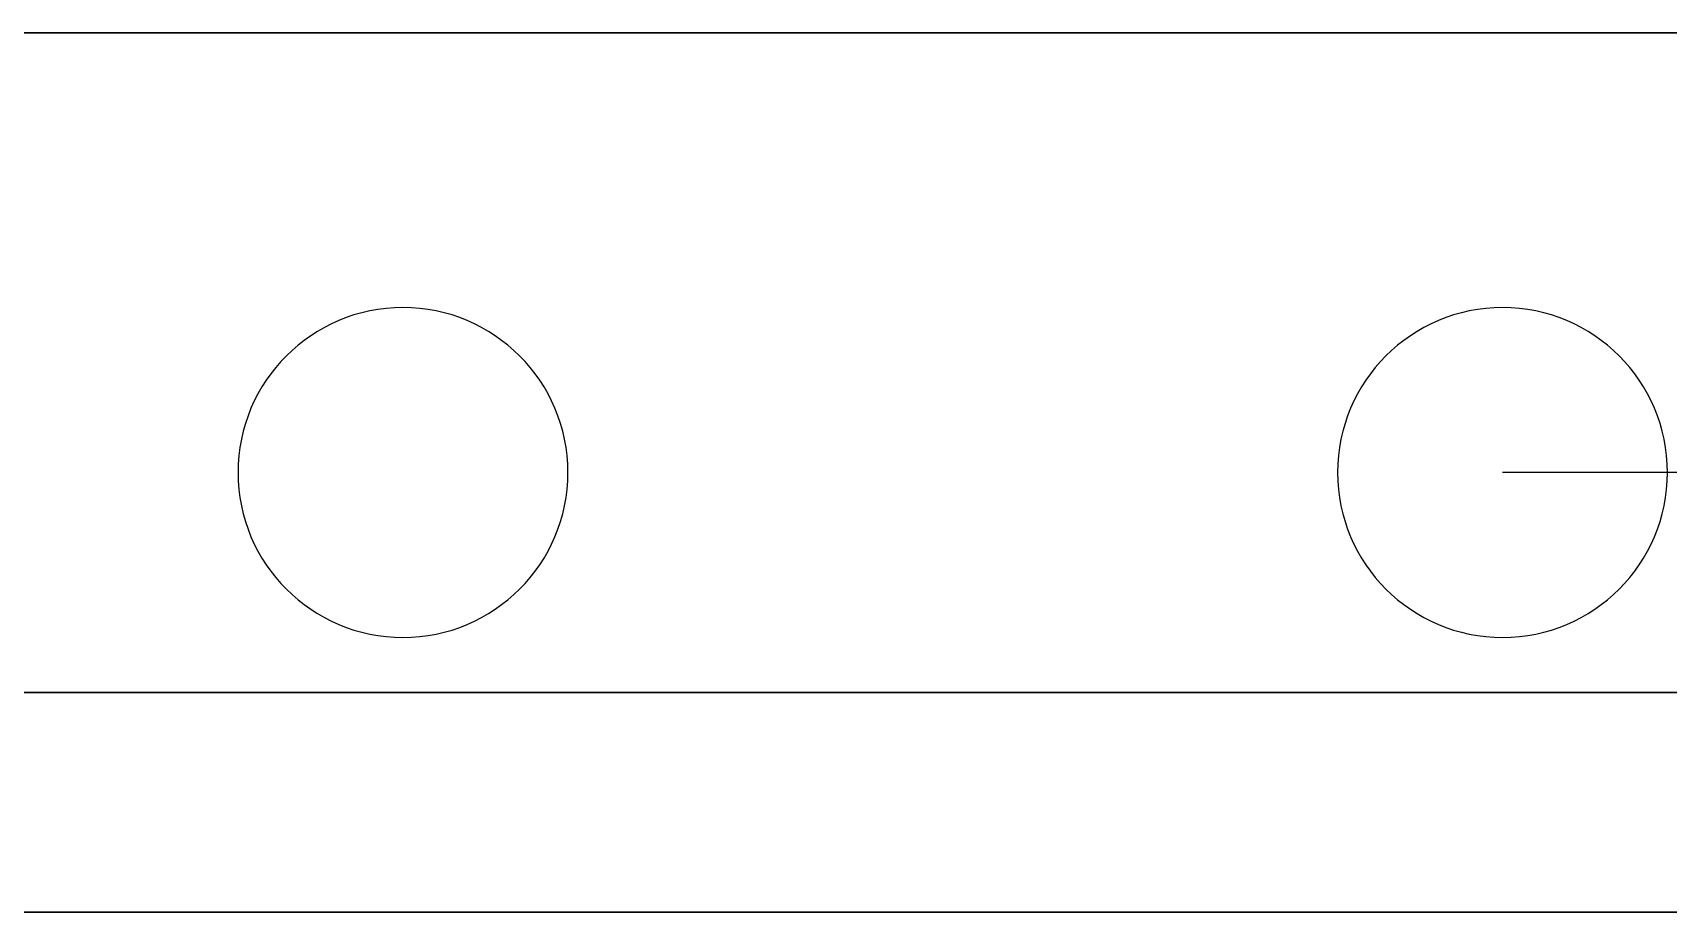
# Model space of a CAD drawing. Header units: centimetres. Extents: x -6.4 to 7.1, y 0 to 33.6.
# Drawn here: x 3.638 to 5.126, y 32.645 to 33.445 of the extents above; entities that cross this region are included whole.
import ezdxf

# ---------------------------------------------------------------- set-up
doc = ezdxf.new("R2010")
doc.units = ezdxf.units.CM
doc.header["$MEASUREMENT"] = 0
for name, color, linetype in [('4. Back Panel v6_Sketch1', 7, 'Continuous'), ('4. Back Panel v6_Sketch11', 7, 'Continuous'), ('4. Back Panel v6_Sketch12', 7, 'Continuous'), ('4. Back Panel v6_Sketch13', 7, 'Continuous'), ('4. Back Panel v6_Sketch14', 7, 'Continuous'), ('4. Back Panel v6_Sketch15', 7, 'Continuous'), ('4. Back Panel v6_Sketch17', 7, 'Continuous'), ('4. Back Panel v6_Sketch19', 7, 'Continuous'), ('4. Back Panel v6_Sketch2', 7, 'Continuous'), ('4. Back Panel v6_Sketch20', 7, 'Continuous'), ('4. Back Panel v6_Sketch21', 7, 'Continuous'), ('4. Back Panel v6_Sketch22', 7, 'Continuous'), ('4. Back Panel v6_Sketch23', 7, 'Continuous'), ('4. Back Panel v6_Sketch24', 7, 'Continuous'), ('4. Back Panel v6_Sketch25', 7, 'Continuous'), ('4. Back Panel v6_Sketch26', 7, 'Continuous'), ('4. Back Panel v6_Sketch29', 7, 'Continuous'), ('4. Back Panel v6_Sketch3', 7, 'Continuous'), ('4. Back Panel v6_Sketch30', 7, 'Continuous'), ('4. Back Panel v6_Sketch31', 7, 'Continuous'), ('4. Back Panel v6_Sketch32', 7, 'Continuous'), ('4. Back Panel v6_Sketch33', 7, 'Continuous'), ('4. Back Panel v6_Sketch34', 7, 'Continuous'), ('4. Back Panel v6_Sketch36', 7, 'Continuous'), ('4. Back Panel v6_Sketch37', 7, 'Continuous'), ('4. Back Panel v6_Sketch38', 7, 'Continuous'), ('4. Back Panel v6_Sketch39', 7, 'Continuous'), ('4. Back Panel v6_Sketch6', 7, 'Continuous'), ('4. Back Panel v6_Sketch7', 7, 'Continuous'), ('4. Back Panel v6_Sketch8', 7, 'Continuous'), ('4. Back Panel v6_Sketch9', 7, 'Continuous')]:
    doc.layers.add(name, color=color, linetype=linetype)

# ---------------------------------------------------------------- blocks, each defined once
blk = doc.blocks.new('4.BackPanelv6')
at = {"layer": '4. Back Panel v6_Sketch1'}
for p, q in [((6.55, 0, -10.8), (-6.55, 0, 10.8)), ((-6.55, 0, -10.8), (6.55, 0, 10.8)), ((6.55, 0, 10.8), (-6.55, 0, 10.8)), ((-6.55, 0, -10.8), (6.55, 0, -10.8))]:
    blk.add_line(p, q, dxfattribs=at)
at = {"layer": '4. Back Panel v6_Sketch11'}
for p, q in [((5.375, 0.2, 7.345), (-5.375, 0.2, 7.345)), ((-5.0689, 0.2, -10.225), (5.0692, 0.2, -10.225)), ((4.26, 0.2, -9.36), (-4.98, 0.2, -9.36)), ((-4.98, 0.2, 6.52), (4.26, 0.2, 6.52)), ((4.26, 0.2, 6.22), (4.26, 0.2, 4.92)), ((4.26, 0.2, -7.76), (4.26, 0.2, -9.06)), ((4.46, 0.2, 4.72), (5.93, 0.2, 4.72)), ((5.93, 0.2, -7.56), (4.46, 0.2, -7.56))]:
    blk.add_line(p, q, dxfattribs=at)
at = {"layer": '4. Back Panel v6_Sketch11', "extrusion": (0, -1, 0)}
for centre, radius, start, end in [((4.26, 6.37, -0.2), 0.15, 270, 90), ((4.46, -7.76, -0.2), 0.2, 90, 180), ((4.26, -9.21, -0.2), 0.15, 270, 90), ((4.46, 4.92, -0.2), 0.2, 180, 270)]:
    blk.add_arc(centre, radius, start, end, dxfattribs=at)
at = {"layer": '4. Back Panel v6_Sketch12'}
for p, q in [((-6.55, 0, -10.8), (6.55, 0, -10.8)), ((6.55, 0, 10.8), (-6.55, 0, 10.8)), ((-5.375, 0, 7.345), (5.375, 0, 7.345)), ((5.0692, 0, -10.225), (-5.0689, 0, -10.225))]:
    blk.add_line(p, q, dxfattribs=at)
at = {"layer": '4. Back Panel v6_Sketch12', "extrusion": (0, -1, 0)}
for radius, start, end in [(0.7759, 40.3097, 139.6903), (0.9146, 254.9992, 285.0008)]:
    blk.add_arc((4.504, 8.899), radius, start, end, dxfattribs=at)
at = {"layer": '4. Back Panel v6_Sketch12'}
blk.add_open_spline([(4.2673, 0, 8.0155), (4.1568, 0, 8.0543), (4.0548, 0, 8.1139), (3.8824, 0, 8.2671), (3.8128, 0, 8.3582), (3.7146, 0, 8.5591), (3.6857, 0, 8.6664), (3.6715, 0, 8.8826), (3.6851, 0, 8.9893), (3.7389, 0, 9.1493), (3.7655, 0, 9.2058), (3.8307, 0, 9.3103), (3.8689, 0, 9.3581), (3.9123, 0, 9.401)], degree=3, knots=[0, 0, 0, 0, 0.351258, 0.351258, 0.692283, 0.692283, 1.02307, 1.02307, 1.343614, 1.343614, 1.530785, 1.530785, 1.714269, 1.714269, 1.714269, 1.714269], dxfattribs=at)
at = {"layer": '4. Back Panel v6_Sketch13'}
for p, q in [((5.375, 0.2, 7.345), (-5.375, 0.2, 7.345)), ((-5.0689, 0.2, -10.225), (5.0692, 0.2, -10.225)), ((4.26, 0.2, -9.36), (-4.98, 0.2, -9.36)), ((-4.98, 0.2, 6.52), (4.26, 0.2, 6.52)), ((4.26, 0.2, -7.76), (4.26, 0.2, -9.06)), ((4.26, 0.2, 6.22), (4.26, 0.2, 4.92)), ((5.93, 0.2, -7.56), (4.46, 0.2, -7.56)), ((4.46, 0.2, 4.72), (5.93, 0.2, 4.72))]:
    blk.add_line(p, q, dxfattribs=at)
at = {"layer": '4. Back Panel v6_Sketch13', "extrusion": (0, -1, 0)}
for centre, radius, start, end in [((4.26, -9.21, -0.2), 0.15, 270, 90), ((4.46, -7.76, -0.2), 0.2, 90, 180), ((4.46, 4.92, -0.2), 0.2, 180, 270), ((4.26, 6.37, -0.2), 0.15, 270, 90)]:
    blk.add_arc(centre, radius, start, end, dxfattribs=at)
at = {"layer": '4. Back Panel v6_Sketch14'}
for p, q in [((6.55, 0, 10.8), (-6.55, 0, 10.8)), ((-6.55, 0, -10.8), (6.55, 0, -10.8)), ((-5.375, 0, 7.345), (5.375, 0, 7.345)), ((5.0692, 0, -10.225), (-5.0689, 0, -10.225))]:
    blk.add_line(p, q, dxfattribs=at)
at = {"layer": '4. Back Panel v6_Sketch14', "extrusion": (0, -1, 0)}
for radius, start, end in [(0.7759, 40.3097, 139.6903), (0.9146, 254.9992, 285.0008)]:
    blk.add_arc((4.504, 8.899), radius, start, end, dxfattribs=at)
at = {"layer": '4. Back Panel v6_Sketch14'}
blk.add_open_spline([(4.2673, 0, 8.0155), (4.1568, 0, 8.0543), (4.0548, 0, 8.1139), (3.8824, 0, 8.2671), (3.8128, 0, 8.3582), (3.7146, 0, 8.5591), (3.6857, 0, 8.6664), (3.6715, 0, 8.8826), (3.6851, 0, 8.9893), (3.7389, 0, 9.1493), (3.7655, 0, 9.2058), (3.8307, 0, 9.3103), (3.8689, 0, 9.3581), (3.9123, 0, 9.401)], degree=3, knots=[0, 0, 0, 0, 0.351258, 0.351258, 0.692283, 0.692283, 1.02307, 1.02307, 1.343614, 1.343614, 1.530785, 1.530785, 1.714269, 1.714269, 1.714269, 1.714269], dxfattribs=at)
at = {"layer": '4. Back Panel v6_Sketch15'}
for p, q in [((5.375, 0.2, 7.345), (-5.375, 0.2, 7.345)), ((-5.0689, 0.2, -10.225), (5.0692, 0.2, -10.225)), ((4.26, 0.2, -9.36), (-4.98, 0.2, -9.36)), ((-4.98, 0.2, 6.52), (4.26, 0.2, 6.52)), ((5.2936, 0.2, 5.28), (3.7, 0.2, 5.28)), ((4.26, 0.2, 6.22), (4.26, 0.2, 4.92)), ((4.26, 0.2, 5.57), (4.81, 0.2, 5.57)), ((4.26, 0.2, -7.76), (4.26, 0.2, -9.06)), ((5.93, 0.2, -7.56), (4.46, 0.2, -7.56)), ((4.46, 0.2, 4.72), (5.93, 0.2, 4.72))]:
    blk.add_line(p, q, dxfattribs=at)
at = {"layer": '4. Back Panel v6_Sketch15', "extrusion": (0, -1, 0)}
for centre, radius, start, end in [((4.26, 6.37, -0.2), 0.15, 270, 90), ((4.26, -9.21, -0.2), 0.15, 270, 90), ((4.46, -7.76, -0.2), 0.2, 90, 180), ((4.46, 4.92, -0.2), 0.2, 180, 270)]:
    blk.add_arc(centre, radius, start, end, dxfattribs=at)
at = {"layer": '4. Back Panel v6_Sketch17'}
for p, q in [((5.375, 0.2, 7.345), (-5.375, 0.2, 7.345)), ((-5.0689, 0.2, -10.225), (5.0692, 0.2, -10.225)), ((-4.98, 0.2, 6.52), (4.26, 0.2, 6.52)), ((4.26, 0.2, -9.36), (-4.98, 0.2, -9.36)), ((4.26, 0.2, -7.76), (4.26, 0.2, -9.06)), ((4.26, 0.2, 6.22), (4.26, 0.2, 4.92)), ((5.93, 0.2, -7.56), (4.46, 0.2, -7.56)), ((4.46, 0.2, 4.72), (5.93, 0.2, 4.72))]:
    blk.add_line(p, q, dxfattribs=at)
at = {"layer": '4. Back Panel v6_Sketch17', "extrusion": (0, -1, 0)}
for centre, radius, start, end in [((4.26, 6.37, -0.2), 0.15, 270, 90), ((4.46, -7.76, -0.2), 0.2, 90, 180), ((4.26, -9.21, -0.2), 0.15, 270, 90), ((4.46, 4.92, -0.2), 0.2, 180, 270)]:
    blk.add_arc(centre, radius, start, end, dxfattribs=at)
at = {"layer": '4. Back Panel v6_Sketch19'}
for p, q in [((5.375, 0.2, 7.345), (-5.375, 0.2, 7.345)), ((-5.0689, 0.2, -10.225), (5.0692, 0.2, -10.225)), ((4.26, 0.2, -9.36), (-4.98, 0.2, -9.36)), ((-4.98, 0.2, 6.52), (4.26, 0.2, 6.52)), ((4.896, 0.2, -9.814), (-0.434, 0.2, -9.814)), ((4.896, 0.2, -9.664), (-0.434, 0.2, -9.664)), ((-0.434, 0.2, -9.964), (4.896, 0.2, -9.964)), ((4.26, 0.2, 6.22), (4.26, 0.2, 4.92)), ((4.26, 0.2, -7.76), (4.26, 0.2, -9.06)), ((5.93, 0.2, -7.56), (4.46, 0.2, -7.56)), ((4.46, 0.2, 4.72), (5.93, 0.2, 4.72))]:
    blk.add_line(p, q, dxfattribs=at)
at = {"layer": '4. Back Panel v6_Sketch19', "extrusion": (0, -1, 0)}
for centre, radius, start, end in [((4.46, 4.92, -0.2), 0.2, 180, 270), ((4.26, -9.21, -0.2), 0.15, 270, 90), ((4.46, -7.76, -0.2), 0.2, 90, 180), ((4.26, 6.37, -0.2), 0.15, 270, 90)]:
    blk.add_arc(centre, radius, start, end, dxfattribs=at)
at = {"layer": '4. Back Panel v6_Sketch2'}
for p, q in [((-6.55, 0, -10.8), (6.55, 0, -10.8)), ((-6.55, 0, 10.8), (6.55, 0, 10.8)), ((6.55, 0, 10.8), (-6.55, 0, 10.8)), ((-6.55, 0, -10.8), (6.55, 0, -10.8)), ((6.55, 0, 6.52), (-4.98, 0, 6.52)), ((6.55, 0, -9.36), (-4.98, 0, -9.36)), ((4.26, 0, 10.8), (4.26, 0, 4.92)), ((6.55, 0, 10.8), (4.26, 0, 10.8)), ((4.26, 0, -10.8), (4.26, 0, -7.76)), ((4.26, 0, 6.52), (4.26, 0, 6.37)), ((4.26, 0, -9.36), (4.26, 0, -9.21)), ((6.55, 0, -10.8), (4.26, 0, -10.8)), ((4.46, 0, -7.56), (5.93, 0, -7.56)), ((4.46, 0, 4.72), (5.93, 0, 4.72))]:
    blk.add_line(p, q, dxfattribs=at)
at = {"layer": '4. Back Panel v6_Sketch2', "extrusion": (0, -1, 0)}
for centre in [(4.26, -9.21), (4.26, 6.37)]:
    blk.add_circle(centre, 0.15, dxfattribs=at)
for centre, start, end in [((4.46, 4.92), 180, 270), ((4.46, -7.76), 90, 180)]:
    blk.add_arc(centre, 0.2, start, end, dxfattribs=at)
at = {"layer": '4. Back Panel v6_Sketch20'}
for p, q in [((5.375, 0.2, 7.345), (-5.375, 0.2, 7.345)), ((-5.0689, 0.2, -10.225), (5.0692, 0.2, -10.225)), ((-4.98, 0.2, 6.52), (4.26, 0.2, 6.52)), ((4.26, 0.2, -9.36), (-4.98, 0.2, -9.36)), ((4.896, 0.2, -9.964), (-0.434, 0.2, -9.964)), ((-0.434, 0.2, -9.664), (4.896, 0.2, -9.664)), ((0.5148, 0.2, 6.867), (6.15, 0.2, 6.867)), ((4.26, 0.2, -7.76), (4.26, 0.2, -9.06)), ((4.26, 0.2, 6.22), (4.26, 0.2, 4.92)), ((5.93, 0.2, -7.56), (4.46, 0.2, -7.56)), ((4.46, 0.2, 4.72), (5.93, 0.2, 4.72)), ((4.814, 0.2, 6.867), (4.664, 0.2, 6.867)), ((4.664, 0.2, 7.017), (4.814, 0.2, 7.017)), ((4.664, 0.2, 6.867), (4.664, 0.2, 7.017))]:
    blk.add_line(p, q, dxfattribs=at)
at = {"layer": '4. Back Panel v6_Sketch20', "extrusion": (0, -1, 0)}
for centre in [(3.767, 7.017, -0.2), (4.664, 7.017, -0.2)]:
    blk.add_circle(centre, 0.15, dxfattribs=at)
for centre, radius, start, end in [((4.26, -9.21, -0.2), 0.15, 270, 90), ((4.46, -7.76, -0.2), 0.2, 90, 180), ((4.46, 4.92, -0.2), 0.2, 180, 270), ((4.26, 6.37, -0.2), 0.15, 270, 90)]:
    blk.add_arc(centre, radius, start, end, dxfattribs=at)
at = {"layer": '4. Back Panel v6_Sketch21'}
for p, q in [((6.55, 0.8, -10.8), (-6.55, 0.8, -10.8)), ((-6.55, 0.8, 10.8), (6.55, 0.8, 10.8)), ((-4.98, 0.8, -9.36), (4.26, 0.8, -9.36)), ((4.26, 0.8, 6.52), (-4.98, 0.8, 6.52)), ((4.664, 0.8, 7.017), (0.179, 0.8, 7.017)), ((4.664, 0.8, 6.712), (0.179, 0.8, 6.712)), ((0.179, 0.8, 7.322), (4.664, 0.8, 7.322)), ((4.26, 0.8, -9.06), (4.26, 0.8, -7.76)), ((4.26, 0.8, 4.92), (4.26, 0.8, 6.22)), ((4.46, 0.8, -7.56), (5.93, 0.8, -7.56)), ((5.93, 0.8, 4.72), (4.46, 0.8, 4.72)), ((4.664, 0.8, 7.322), (4.664, 0.8, 6.712)), ((4.664, 0.8, 7.017), (4.664, 0.8, 6.712))]:
    blk.add_line(p, q, dxfattribs=at)
at = {"layer": '4. Back Panel v6_Sketch21', "extrusion": (0, 1, 0)}
for centre, radius in [((-3.767, 7.017, 0.8), 0.15), ((-4.664, 7.017, 0.8), 0.305), ((-4.664, 7.017, 0.8), 0.15)]:
    blk.add_circle(centre, radius, dxfattribs=at)
for centre, radius, start, end in [((-4.504, 8.899, 0.8), 0.9146, 326.9992, 357.0008), ((-4.46, -7.76, 0.8), 0.2, 0, 90), ((-4.26, -9.21, 0.8), 0.15, 90, 270), ((-4.46, 4.92, 0.8), 0.2, 270, 360), ((-4.26, 6.37, 0.8), 0.15, 90, 270)]:
    blk.add_arc(centre, radius, start, end, dxfattribs=at)
at = {"layer": '4. Back Panel v6_Sketch21'}
for points, knots in [([(4.7986, 0.8, 9.6169), (4.7077, 0.8, 9.6639), (4.6084, 0.8, 9.6925), (4.401, 0.8, 9.7109), (4.2948, 0.8, 9.6993), (4.0893, 0.8, 9.6356), (3.9923, 0.8, 9.5828), (3.821, 0.8, 9.4414), (3.7491, 0.8, 9.3531), (3.6631, 0.8, 9.1924), (3.6377, 0.8, 9.1275), (3.6021, 0.8, 8.992), (3.5922, 0.8, 8.9218), (3.5906, 0.8, 8.8511)], [0, 0, 0, 0, 0.306989, 0.306989, 0.624196, 0.624196, 0.951614, 0.951614, 1.289239, 1.289239, 1.496938, 1.496938, 1.708329, 1.708329, 1.708329, 1.708329]), ([(3.7369, 0.8, 8.4008), (3.8079, 0.8, 8.3077), (3.8961, 0.8, 8.2291), (4.0951, 0.8, 8.1125), (4.2032, 0.8, 8.0745), (4.4247, 0.8, 8.0431), (4.5356, 0.8, 8.0488), (4.7456, 0.8, 8.1022), (4.843, 0.8, 8.1481), (4.9785, 0.8, 8.2487), (5.024, 0.8, 8.2914), (5.1033, 0.8, 8.3858), (5.1369, 0.8, 8.4369), (5.1642, 0.8, 8.4914)], [0, 0, 0, 0, 0.351258, 0.351258, 0.692283, 0.692283, 1.02307, 1.02307, 1.343614, 1.343614, 1.530785, 1.530785, 1.714269, 1.714269, 1.714269, 1.714269])]:
    blk.add_open_spline(points, degree=3, knots=knots, dxfattribs=at)
at = {"layer": '4. Back Panel v6_Sketch22'}
for p, q in [((-6.55, 0.8, 10.8), (6.55, 0.8, 10.8)), ((6.55, 0.8, -10.8), (-6.55, 0.8, -10.8)), ((-4.98, 0.8, -9.36), (4.26, 0.8, -9.36)), ((4.26, 0.8, 6.52), (-4.98, 0.8, 6.52)), ((0.179, 0.8, 6.662), (4.664, 0.8, 6.662)), ((4.664, 0.8, 7.372), (0.179, 0.8, 7.372)), ((4.26, 0.8, 4.92), (4.26, 0.8, 6.22)), ((4.26, 0.8, -9.06), (4.26, 0.8, -7.76)), ((4.46, 0.8, -7.56), (5.93, 0.8, -7.56)), ((5.93, 0.8, 4.72), (4.46, 0.8, 4.72))]:
    blk.add_line(p, q, dxfattribs=at)
at = {"layer": '4. Back Panel v6_Sketch22', "extrusion": (0, 1, 0)}
for centre, radius, start, end in [((-4.504, 8.899, 0.8), 0.9146, 326.9992, 357.0008), ((-4.26, 6.37, 0.8), 0.15, 90, 270), ((-4.26, -9.21, 0.8), 0.15, 90, 270), ((-4.46, -7.76, 0.8), 0.2, 0, 90), ((-4.46, 4.92, 0.8), 0.2, 270, 360), ((-4.664, 7.017, 0.8), 0.355, 90, 270)]:
    blk.add_arc(centre, radius, start, end, dxfattribs=at)
at = {"layer": '4. Back Panel v6_Sketch22'}
for points, knots in [([(4.7986, 0.8, 9.6169), (4.7077, 0.8, 9.6639), (4.6084, 0.8, 9.6925), (4.401, 0.8, 9.7109), (4.2948, 0.8, 9.6993), (4.0893, 0.8, 9.6356), (3.9923, 0.8, 9.5828), (3.821, 0.8, 9.4414), (3.7491, 0.8, 9.3531), (3.6631, 0.8, 9.1924), (3.6377, 0.8, 9.1275), (3.6021, 0.8, 8.992), (3.5922, 0.8, 8.9218), (3.5906, 0.8, 8.8511)], [0, 0, 0, 0, 0.306989, 0.306989, 0.624196, 0.624196, 0.951614, 0.951614, 1.289239, 1.289239, 1.496938, 1.496938, 1.708329, 1.708329, 1.708329, 1.708329]), ([(3.7369, 0.8, 8.4008), (3.8079, 0.8, 8.3077), (3.8961, 0.8, 8.2291), (4.0951, 0.8, 8.1125), (4.2032, 0.8, 8.0745), (4.4247, 0.8, 8.0431), (4.5356, 0.8, 8.0488), (4.7456, 0.8, 8.1022), (4.843, 0.8, 8.1481), (4.9785, 0.8, 8.2487), (5.024, 0.8, 8.2914), (5.1033, 0.8, 8.3858), (5.1369, 0.8, 8.4369), (5.1642, 0.8, 8.4914)], [0, 0, 0, 0, 0.351258, 0.351258, 0.692283, 0.692283, 1.02307, 1.02307, 1.343614, 1.343614, 1.530785, 1.530785, 1.714269, 1.714269, 1.714269, 1.714269])]:
    blk.add_open_spline(points, degree=3, knots=knots, dxfattribs=at)
at = {"layer": '4. Back Panel v6_Sketch23'}
for p, q in [((5.375, 0.2, 7.345), (-5.375, 0.2, 7.345)), ((-5.0689, 0.2, -10.225), (5.0692, 0.2, -10.225)), ((-4.98, 0.2, 6.52), (4.26, 0.2, 6.52)), ((4.26, 0.2, -9.36), (-4.98, 0.2, -9.36)), ((-0.434, 0.2, -9.664), (4.896, 0.2, -9.664)), ((4.896, 0.2, -9.964), (-0.434, 0.2, -9.964)), ((4.26, 0.2, -7.76), (4.26, 0.2, -9.06)), ((4.26, 0.2, 6.22), (4.26, 0.2, 4.92)), ((4.46, 0.2, 4.72), (5.93, 0.2, 4.72)), ((5.93, 0.2, -7.56), (4.46, 0.2, -7.56))]:
    blk.add_line(p, q, dxfattribs=at)
at = {"layer": '4. Back Panel v6_Sketch23', "extrusion": (0, -1, 0)}
for centre in [(3.767, 7.017, -0.2), (4.664, 7.017, -0.2)]:
    blk.add_circle(centre, 0.15, dxfattribs=at)
for centre, radius, start, end in [((4.26, 6.37, -0.2), 0.15, 270, 90), ((4.46, 4.92, -0.2), 0.2, 180, 270), ((4.26, -9.21, -0.2), 0.15, 270, 90), ((4.46, -7.76, -0.2), 0.2, 90, 180)]:
    blk.add_arc(centre, radius, start, end, dxfattribs=at)
at = {"layer": '4. Back Panel v6_Sketch24'}
for p, q in [((5.375, 0.2, 7.345), (-5.375, 0.2, 7.345)), ((-5.0689, 0.2, -10.225), (5.0692, 0.2, -10.225)), ((4.26, 0.2, -9.36), (-4.98, 0.2, -9.36)), ((-4.98, 0.2, 6.52), (4.26, 0.2, 6.52)), ((-0.434, 0.2, -9.664), (4.896, 0.2, -9.664)), ((4.896, 0.2, -9.964), (-0.434, 0.2, -9.964)), ((4.26, 0.2, -7.76), (4.26, 0.2, -9.06)), ((4.26, 0.2, 6.22), (4.26, 0.2, 4.92)), ((5.93, 0.2, -7.56), (4.46, 0.2, -7.56)), ((4.46, 0.2, 4.72), (5.93, 0.2, 4.72))]:
    blk.add_line(p, q, dxfattribs=at)
at = {"layer": '4. Back Panel v6_Sketch24', "extrusion": (0, -1, 0)}
for centre in [(3.767, 7.017, -0.2), (4.664, 7.017, -0.2)]:
    blk.add_circle(centre, 0.15, dxfattribs=at)
for centre, radius, start, end in [((4.46, -7.76, -0.2), 0.2, 90, 180), ((4.26, -9.21, -0.2), 0.15, 270, 90), ((4.46, 4.92, -0.2), 0.2, 180, 270), ((4.26, 6.37, -0.2), 0.15, 270, 90)]:
    blk.add_arc(centre, radius, start, end, dxfattribs=at)
at = {"layer": '4. Back Panel v6_Sketch25'}
for p, q in [((5.375, 0.2, 7.345), (-5.375, 0.2, 7.345)), ((-5.0689, 0.2, -10.225), (5.0692, 0.2, -10.225)), ((4.26, 0.2, -9.36), (-4.98, 0.2, -9.36)), ((-4.98, 0.2, 6.52), (4.26, 0.2, 6.52)), ((-0.434, 0.2, -9.664), (4.896, 0.2, -9.664)), ((4.896, 0.2, -9.964), (-0.434, 0.2, -9.964)), ((4.26, 0.2, -7.76), (4.26, 0.2, -9.06)), ((4.26, 0.2, 6.22), (4.26, 0.2, 4.92)), ((5.93, 0.2, -7.56), (4.46, 0.2, -7.56)), ((4.46, 0.2, 4.72), (5.93, 0.2, 4.72))]:
    blk.add_line(p, q, dxfattribs=at)
at = {"layer": '4. Back Panel v6_Sketch25', "extrusion": (0, -1, 0)}
for centre in [(3.767, 7.017, -0.2), (4.664, 7.017, -0.2)]:
    blk.add_circle(centre, 0.15, dxfattribs=at)
for centre, radius, start, end in [((4.46, 4.92, -0.2), 0.2, 180, 270), ((4.46, -7.76, -0.2), 0.2, 90, 180), ((4.26, -9.21, -0.2), 0.15, 270, 90), ((4.26, 6.37, -0.2), 0.15, 270, 90)]:
    blk.add_arc(centre, radius, start, end, dxfattribs=at)
at = {"layer": '4. Back Panel v6_Sketch26'}
for p, q in [((5.375, 0.2, 7.345), (-5.375, 0.2, 7.345)), ((-5.0689, 0.2, -10.225), (5.0692, 0.2, -10.225)), ((4.26, 0.2, -9.36), (-4.98, 0.2, -9.36)), ((-4.98, 0.2, 6.52), (4.26, 0.2, 6.52)), ((-0.434, 0.2, -9.664), (4.896, 0.2, -9.664)), ((4.896, 0.2, -9.964), (-0.434, 0.2, -9.964)), ((4.26, 0.2, -7.76), (4.26, 0.2, -9.06)), ((4.26, 0.2, 6.22), (4.26, 0.2, 4.92)), ((5.93, 0.2, -7.56), (4.46, 0.2, -7.56)), ((4.46, 0.2, 4.72), (5.93, 0.2, 4.72))]:
    blk.add_line(p, q, dxfattribs=at)
at = {"layer": '4. Back Panel v6_Sketch26', "extrusion": (0, -1, 0)}
for centre in [(3.767, 7.017, -0.2), (4.664, 7.017, -0.2)]:
    blk.add_circle(centre, 0.15, dxfattribs=at)
for centre, radius, start, end in [((4.46, -7.76, -0.2), 0.2, 90, 180), ((4.26, 6.37, -0.2), 0.15, 270, 90), ((4.26, -9.21, -0.2), 0.15, 270, 90), ((4.46, 4.92, -0.2), 0.2, 180, 270)]:
    blk.add_arc(centre, radius, start, end, dxfattribs=at)
at = {"layer": '4. Back Panel v6_Sketch29'}
for p, q in [((-6.55, 0.8, -10.8), (6.55, 0.8, -10.8)), ((-0.55, 0.8, -10.8), (5.05, 0.8, -10.8)), ((6.55, 0, -10.8), (-6.55, 0, -10.8)), ((5.05, 0, -10.8), (-0.55, 0, -10.8))]:
    blk.add_line(p, q, dxfattribs=at)
at = {"layer": '4. Back Panel v6_Sketch3'}
for p, q in [((6.55, 0, 10.8), (-6.55, 0, 10.8)), ((-6.55, 0, 6.52), (6.55, 0, 6.52)), ((-6.55, 0, 10.8), (6.55, 0, 10.8)), ((-6.55, 0, -10.8), (6.55, 0, -10.8)), ((4.26, 0, -9.36), (-4.98, 0, -9.36)), ((-4.98, 0, 6.52), (4.26, 0, 6.52)), ((6.55, 0, 10.8), (3, 0, 10.8)), ((3, 0, 6.52), (6.55, 0, 6.52)), ((4.26, 0, -7.76), (4.26, 0, -9.06)), ((4.26, 0, 6.22), (4.26, 0, 4.92)), ((4.46, 0, 4.72), (5.93, 0, 4.72)), ((5.93, 0, -7.56), (4.46, 0, -7.56))]:
    blk.add_line(p, q, dxfattribs=at)
at = {"layer": '4. Back Panel v6_Sketch3', "extrusion": (0, -1, 0)}
for centre, radius, start, end in [((4.26, 6.37), 0.15, 270, 90), ((4.26, -9.21), 0.15, 270, 90), ((4.46, -7.76), 0.2, 90, 180), ((4.46, 4.92), 0.2, 180, 270)]:
    blk.add_arc(centre, radius, start, end, dxfattribs=at)
at = {"layer": '4. Back Panel v6_Sketch30'}
for p, q in [((-0.55, 0.8, -10.45), (5.05, 0.8, -10.45)), ((4.74, 0.4, -10.45), (4.59, 0.4, -10.45)), ((5.05, 0.4, -10.45), (4.74, 0.4, -10.45)), ((5.05, 0, -10.45), (-0.55, 0, -10.45))]:
    blk.add_line(p, q, dxfattribs=at)
at = {"layer": '4. Back Panel v6_Sketch30', "extrusion": (0, 0, -1)}
for centre in [(-3.59, 0.4, 10.45), (-4.59, 0.4, 10.45)]:
    blk.add_circle(centre, 0.15, dxfattribs=at)
at = {"layer": '4. Back Panel v6_Sketch31'}
for p, q in [((-6.55, 0.8, 10.8), (6.55, 0.8, 10.8)), ((-4.98, 0.8, -9.36), (4.26, 0.8, -9.36)), ((4.26, 0.8, 6.52), (-4.98, 0.8, 6.52)), ((5.05, 0.8, -10.45), (-0.55, 0.8, -10.45)), ((4.664, 0.8, 7.372), (0.179, 0.8, 7.372)), ((0.179, 0.8, 6.662), (4.664, 0.8, 6.662)), ((4.26, 0.8, -9.06), (4.26, 0.8, -7.76)), ((4.26, 0.8, 4.92), (4.26, 0.8, 6.22)), ((5.93, 0.8, 4.72), (4.46, 0.8, 4.72)), ((4.46, 0.8, -7.56), (5.93, 0.8, -7.56))]:
    blk.add_line(p, q, dxfattribs=at)
at = {"layer": '4. Back Panel v6_Sketch31', "extrusion": (0, 1, 0)}
for centre, radius, start, end in [((-4.504, 8.899, 0.8), 0.9146, 326.9992, 357.0008), ((-4.26, -9.21, 0.8), 0.15, 90, 270), ((-4.46, -7.76, 0.8), 0.2, 0, 90), ((-4.46, 4.92, 0.8), 0.2, 270, 360), ((-4.26, 6.37, 0.8), 0.15, 90, 270), ((-4.664, 7.017, 0.8), 0.355, 90, 270)]:
    blk.add_arc(centre, radius, start, end, dxfattribs=at)
at = {"layer": '4. Back Panel v6_Sketch31'}
for points, knots in [([(4.7986, 0.8, 9.6169), (4.7077, 0.8, 9.6639), (4.6084, 0.8, 9.6925), (4.401, 0.8, 9.7109), (4.2948, 0.8, 9.6993), (4.0893, 0.8, 9.6356), (3.9923, 0.8, 9.5828), (3.821, 0.8, 9.4414), (3.7491, 0.8, 9.3531), (3.6631, 0.8, 9.1924), (3.6377, 0.8, 9.1275), (3.6021, 0.8, 8.992), (3.5922, 0.8, 8.9218), (3.5906, 0.8, 8.8511)], [0, 0, 0, 0, 0.306989, 0.306989, 0.624196, 0.624196, 0.951614, 0.951614, 1.289239, 1.289239, 1.496938, 1.496938, 1.708329, 1.708329, 1.708329, 1.708329]), ([(3.7369, 0.8, 8.4008), (3.8079, 0.8, 8.3077), (3.8961, 0.8, 8.2291), (4.0951, 0.8, 8.1125), (4.2032, 0.8, 8.0745), (4.4247, 0.8, 8.0431), (4.5356, 0.8, 8.0488), (4.7456, 0.8, 8.1022), (4.843, 0.8, 8.1481), (4.9785, 0.8, 8.2487), (5.024, 0.8, 8.2914), (5.1033, 0.8, 8.3858), (5.1369, 0.8, 8.4369), (5.1642, 0.8, 8.4914)], [0, 0, 0, 0, 0.351258, 0.351258, 0.692283, 0.692283, 1.02307, 1.02307, 1.343614, 1.343614, 1.530785, 1.530785, 1.714269, 1.714269, 1.714269, 1.714269])]:
    blk.add_open_spline(points, degree=3, knots=knots, dxfattribs=at)
at = {"layer": '4. Back Panel v6_Sketch32'}
for p, q in [((-6.55, 0.8, 10.8), (6.55, 0.8, 10.8)), ((4.26, 0.8, 6.52), (-4.98, 0.8, 6.52)), ((-4.98, 0.8, -9.36), (4.26, 0.8, -9.36)), ((5.05, 0.8, -10.45), (-0.55, 0.8, -10.45)), ((4.664, 0.8, 7.372), (0.179, 0.8, 7.372)), ((0.179, 0.8, 6.662), (4.664, 0.8, 6.662)), ((4.26, 0.8, 4.92), (4.26, 0.8, 6.22)), ((4.26, 0.8, -9.06), (4.26, 0.8, -7.76)), ((5.93, 0.8, 4.72), (4.46, 0.8, 4.72)), ((4.46, 0.8, -7.56), (5.93, 0.8, -7.56))]:
    blk.add_line(p, q, dxfattribs=at)
at = {"layer": '4. Back Panel v6_Sketch32', "extrusion": (0, 1, 0)}
for centre, radius, start, end in [((-4.504, 8.899, 0.8), 0.9146, 326.9992, 357.0008), ((-4.46, -7.76, 0.8), 0.2, 0, 90), ((-4.46, 4.92, 0.8), 0.2, 270, 360), ((-4.26, 6.37, 0.8), 0.15, 90, 270), ((-4.26, -9.21, 0.8), 0.15, 90, 270), ((-4.664, 7.017, 0.8), 0.355, 90, 270)]:
    blk.add_arc(centre, radius, start, end, dxfattribs=at)
at = {"layer": '4. Back Panel v6_Sketch32'}
for points, knots in [([(4.7986, 0.8, 9.6169), (4.7077, 0.8, 9.6639), (4.6084, 0.8, 9.6925), (4.401, 0.8, 9.7109), (4.2948, 0.8, 9.6993), (4.0893, 0.8, 9.6356), (3.9923, 0.8, 9.5828), (3.821, 0.8, 9.4414), (3.7491, 0.8, 9.3531), (3.6631, 0.8, 9.1924), (3.6377, 0.8, 9.1275), (3.6021, 0.8, 8.992), (3.5922, 0.8, 8.9218), (3.5906, 0.8, 8.8511)], [0, 0, 0, 0, 0.306989, 0.306989, 0.624196, 0.624196, 0.951614, 0.951614, 1.289239, 1.289239, 1.496938, 1.496938, 1.708329, 1.708329, 1.708329, 1.708329]), ([(3.7369, 0.8, 8.4008), (3.8079, 0.8, 8.3077), (3.8961, 0.8, 8.2291), (4.0951, 0.8, 8.1125), (4.2032, 0.8, 8.0745), (4.4247, 0.8, 8.0431), (4.5356, 0.8, 8.0488), (4.7456, 0.8, 8.1022), (4.843, 0.8, 8.1481), (4.9785, 0.8, 8.2487), (5.024, 0.8, 8.2914), (5.1033, 0.8, 8.3858), (5.1369, 0.8, 8.4369), (5.1642, 0.8, 8.4914)], [0, 0, 0, 0, 0.351258, 0.351258, 0.692283, 0.692283, 1.02307, 1.02307, 1.343614, 1.343614, 1.530785, 1.530785, 1.714269, 1.714269, 1.714269, 1.714269])]:
    blk.add_open_spline(points, degree=3, knots=knots, dxfattribs=at)
at = {"layer": '4. Back Panel v6_Sketch33'}
for p, q in [((-6.55, 0.8, -10.8), (6.55, 0.8, -10.8)), ((6.55, 0.8, -9.87), (-6.55, 0.8, -9.87)), ((-6.55, 0.8, 10.8), (6.55, 0.8, 10.8)), ((-4.98, 0.8, -9.36), (4.26, 0.8, -9.36)), ((4.26, 0.8, 6.52), (-4.98, 0.8, 6.52)), ((5.05, 0.8, -10.45), (-0.55, 0.8, -10.45)), ((4.664, 0.8, 7.372), (0.179, 0.8, 7.372)), ((0.179, 0.8, 6.662), (4.664, 0.8, 6.662)), ((4.26, 0.8, -9.06), (4.26, 0.8, -7.76)), ((4.26, 0.8, 4.92), (4.26, 0.8, 6.22)), ((5.93, 0.8, 4.72), (4.46, 0.8, 4.72)), ((4.46, 0.8, -7.56), (5.93, 0.8, -7.56))]:
    blk.add_line(p, q, dxfattribs=at)
at = {"layer": '4. Back Panel v6_Sketch33', "extrusion": (0, 1, 0)}
for centre, radius, start, end in [((-4.504, 8.899, 0.8), 0.9146, 326.9992, 357.0008), ((-4.46, -7.76, 0.8), 0.2, 0, 90), ((-4.26, -9.21, 0.8), 0.15, 90, 270), ((-4.26, 6.37, 0.8), 0.15, 90, 270), ((-4.46, 4.92, 0.8), 0.2, 270, 360), ((-4.664, 7.017, 0.8), 0.355, 90, 270)]:
    blk.add_arc(centre, radius, start, end, dxfattribs=at)
at = {"layer": '4. Back Panel v6_Sketch33'}
for points, knots in [([(4.7986, 0.8, 9.6169), (4.7077, 0.8, 9.6639), (4.6084, 0.8, 9.6925), (4.401, 0.8, 9.7109), (4.2948, 0.8, 9.6993), (4.0893, 0.8, 9.6356), (3.9923, 0.8, 9.5828), (3.821, 0.8, 9.4414), (3.7491, 0.8, 9.3531), (3.6631, 0.8, 9.1924), (3.6377, 0.8, 9.1275), (3.6021, 0.8, 8.992), (3.5922, 0.8, 8.9218), (3.5906, 0.8, 8.8511)], [0, 0, 0, 0, 0.306989, 0.306989, 0.624196, 0.624196, 0.951614, 0.951614, 1.289239, 1.289239, 1.496938, 1.496938, 1.708329, 1.708329, 1.708329, 1.708329]), ([(3.7369, 0.8, 8.4008), (3.8079, 0.8, 8.3077), (3.8961, 0.8, 8.2291), (4.0951, 0.8, 8.1125), (4.2032, 0.8, 8.0745), (4.4247, 0.8, 8.0431), (4.5356, 0.8, 8.0488), (4.7456, 0.8, 8.1022), (4.843, 0.8, 8.1481), (4.9785, 0.8, 8.2487), (5.024, 0.8, 8.2914), (5.1033, 0.8, 8.3858), (5.1369, 0.8, 8.4369), (5.1642, 0.8, 8.4914)], [0, 0, 0, 0, 0.351258, 0.351258, 0.692283, 0.692283, 1.02307, 1.02307, 1.343614, 1.343614, 1.530785, 1.530785, 1.714269, 1.714269, 1.714269, 1.714269])]:
    blk.add_open_spline(points, degree=3, knots=knots, dxfattribs=at)
at = {"layer": '4. Back Panel v6_Sketch34'}
for p, q in [((-6.55, 0.8, 10.8), (6.55, 0.8, 10.8)), ((4.26, 0.8, 6.52), (-4.98, 0.8, 6.52)), ((5.05, 0.8, -10.45), (-0.55, 0.8, -10.45)), ((-0.3429, 0.8, -9.36), (4.26, 0.8, -9.36)), ((4.664, 0.8, 7.372), (0.179, 0.8, 7.372)), ((0.179, 0.8, 6.662), (4.664, 0.8, 6.662)), ((4.26, 0.8, -9.06), (4.26, 0.8, -7.76)), ((4.26, 0.8, 4.92), (4.26, 0.8, 6.22)), ((4.46, 0.8, -7.56), (5.93, 0.8, -7.56)), ((5.93, 0.8, 4.72), (4.46, 0.8, 4.72))]:
    blk.add_line(p, q, dxfattribs=at)
at = {"layer": '4. Back Panel v6_Sketch34', "extrusion": (0, 1, 0)}
for centre, radius, start, end in [((-4.504, 8.899, 0.8), 0.9146, 326.9992, 357.0008), ((-4.46, -7.76, 0.8), 0.2, 0, 90), ((-4.26, -9.21, 0.8), 0.15, 90, 270), ((-4.46, 4.92, 0.8), 0.2, 270, 360), ((-4.26, 6.37, 0.8), 0.15, 90, 270), ((-4.664, 7.017, 0.8), 0.355, 90, 270)]:
    blk.add_arc(centre, radius, start, end, dxfattribs=at)
at = {"layer": '4. Back Panel v6_Sketch34'}
for points, knots in [([(4.7986, 0.8, 9.6169), (4.7077, 0.8, 9.6639), (4.6084, 0.8, 9.6925), (4.401, 0.8, 9.7109), (4.2948, 0.8, 9.6993), (4.0893, 0.8, 9.6356), (3.9923, 0.8, 9.5828), (3.821, 0.8, 9.4414), (3.7491, 0.8, 9.3531), (3.6631, 0.8, 9.1924), (3.6377, 0.8, 9.1275), (3.6021, 0.8, 8.992), (3.5922, 0.8, 8.9218), (3.5906, 0.8, 8.8511)], [0, 0, 0, 0, 0.306989, 0.306989, 0.624196, 0.624196, 0.951614, 0.951614, 1.289239, 1.289239, 1.496938, 1.496938, 1.708329, 1.708329, 1.708329, 1.708329]), ([(3.7369, 0.8, 8.4008), (3.8079, 0.8, 8.3077), (3.8961, 0.8, 8.2291), (4.0951, 0.8, 8.1125), (4.2032, 0.8, 8.0745), (4.4247, 0.8, 8.0431), (4.5356, 0.8, 8.0488), (4.7456, 0.8, 8.1022), (4.843, 0.8, 8.1481), (4.9785, 0.8, 8.2487), (5.024, 0.8, 8.2914), (5.1033, 0.8, 8.3858), (5.1369, 0.8, 8.4369), (5.1642, 0.8, 8.4914)], [0, 0, 0, 0, 0.351258, 0.351258, 0.692283, 0.692283, 1.02307, 1.02307, 1.343614, 1.343614, 1.530785, 1.530785, 1.714269, 1.714269, 1.714269, 1.714269])]:
    blk.add_open_spline(points, degree=3, knots=knots, dxfattribs=at)
at = {"layer": '4. Back Panel v6_Sketch36'}
for p, q in [((-6.55, 0.8, 10.8), (5.78, 0.8, 10.8)), ((4.26, 0.8, 6.52), (-4.98, 0.8, 6.52)), ((5.05, 0.8, -10.45), (-0.55, 0.8, -10.45)), ((-0.3429, 0.8, -9.36), (4.26, 0.8, -9.36)), ((4.664, 0.8, 7.372), (0.179, 0.8, 7.372)), ((0.179, 0.8, 6.662), (4.664, 0.8, 6.662)), ((4.26, 0.8, -9.06), (4.26, 0.8, -7.76)), ((4.26, 0.8, 4.92), (4.26, 0.8, 6.22)), ((4.46, 0.8, -7.56), (5.93, 0.8, -7.56)), ((5.93, 0.8, 4.72), (4.46, 0.8, 4.72))]:
    blk.add_line(p, q, dxfattribs=at)
at = {"layer": '4. Back Panel v6_Sketch36', "extrusion": (0, 1, 0)}
blk.add_circle((-4.504, 8.899, 0.8), 1.1, dxfattribs=at)
for centre, radius, start, end in [((-4.504, 8.899, 0.8), 0.9146, 326.9992, 357.0008), ((-4.26, -9.21, 0.8), 0.15, 90, 270), ((-4.46, -7.76, 0.8), 0.2, 0, 90), ((-4.46, 4.92, 0.8), 0.2, 270, 360), ((-4.26, 6.37, 0.8), 0.15, 90, 270), ((-4.664, 7.017, 0.8), 0.355, 90, 270)]:
    blk.add_arc(centre, radius, start, end, dxfattribs=at)
at = {"layer": '4. Back Panel v6_Sketch36'}
for points, knots in [([(4.7986, 0.8, 9.6169), (4.7077, 0.8, 9.6639), (4.6084, 0.8, 9.6925), (4.401, 0.8, 9.7109), (4.2948, 0.8, 9.6993), (4.0893, 0.8, 9.6356), (3.9923, 0.8, 9.5828), (3.821, 0.8, 9.4414), (3.7491, 0.8, 9.3531), (3.6631, 0.8, 9.1924), (3.6377, 0.8, 9.1275), (3.6021, 0.8, 8.992), (3.5922, 0.8, 8.9218), (3.5906, 0.8, 8.8511)], [0, 0, 0, 0, 0.306989, 0.306989, 0.624196, 0.624196, 0.951614, 0.951614, 1.289239, 1.289239, 1.496938, 1.496938, 1.708329, 1.708329, 1.708329, 1.708329]), ([(3.7369, 0.8, 8.4008), (3.8079, 0.8, 8.3077), (3.8961, 0.8, 8.2291), (4.0951, 0.8, 8.1125), (4.2032, 0.8, 8.0745), (4.4247, 0.8, 8.0431), (4.5356, 0.8, 8.0488), (4.7456, 0.8, 8.1022), (4.843, 0.8, 8.1481), (4.9785, 0.8, 8.2487), (5.024, 0.8, 8.2914), (5.1033, 0.8, 8.3858), (5.1369, 0.8, 8.4369), (5.1642, 0.8, 8.4914)], [0, 0, 0, 0, 0.351258, 0.351258, 0.692283, 0.692283, 1.02307, 1.02307, 1.343614, 1.343614, 1.530785, 1.530785, 1.714269, 1.714269, 1.714269, 1.714269])]:
    blk.add_open_spline(points, degree=3, knots=knots, dxfattribs=at)
at = {"layer": '4. Back Panel v6_Sketch37'}
for p, q in [((-6.55, 0.8, 10.8), (5.78, 0.8, 10.8)), ((4.26, 0.8, 6.52), (-4.98, 0.8, 6.52)), ((5.05, 0.8, -10.45), (-0.55, 0.8, -10.45)), ((-0.3429, 0.8, -9.36), (4.26, 0.8, -9.36)), ((4.664, 0.8, 7.372), (0.179, 0.8, 7.372)), ((0.179, 0.8, 6.662), (4.664, 0.8, 6.662)), ((4.26, 0.8, 4.92), (4.26, 0.8, 6.22)), ((4.26, 0.8, -9.06), (4.26, 0.8, -7.76)), ((5.93, 0.8, 4.72), (4.46, 0.8, 4.72)), ((4.46, 0.8, -7.56), (5.93, 0.8, -7.56))]:
    blk.add_line(p, q, dxfattribs=at)
at = {"layer": '4. Back Panel v6_Sketch37', "extrusion": (0, 1, 0)}
blk.add_circle((-4.504, 8.899, 0.8), 1.1, dxfattribs=at)
for centre, radius, start, end in [((-4.26, 6.37, 0.8), 0.15, 90, 270), ((-4.46, 4.92, 0.8), 0.2, 270, 360), ((-4.26, -9.21, 0.8), 0.15, 90, 270), ((-4.46, -7.76, 0.8), 0.2, 0, 90), ((-4.664, 7.017, 0.8), 0.355, 90, 270)]:
    blk.add_arc(centre, radius, start, end, dxfattribs=at)
at = {"layer": '4. Back Panel v6_Sketch38'}
for p, q in [((-6.55, 0.8, 10.8), (5.78, 0.8, 10.8)), ((4.26, 0.8, 6.52), (-4.98, 0.8, 6.52)), ((5.05, 0.8, -10.45), (-0.55, 0.8, -10.45)), ((-0.3429, 0.8, -9.36), (4.26, 0.8, -9.36)), ((4.664, 0.8, 7.372), (0.179, 0.8, 7.372)), ((0.179, 0.8, 6.662), (4.664, 0.8, 6.662)), ((4.26, 0.8, -9.06), (4.26, 0.8, -7.76)), ((4.26, 0.8, 4.92), (4.26, 0.8, 6.22)), ((4.46, 0.8, -7.56), (5.93, 0.8, -7.56)), ((5.93, 0.8, 4.72), (4.46, 0.8, 4.72))]:
    blk.add_line(p, q, dxfattribs=at)
at = {"layer": '4. Back Panel v6_Sketch38', "extrusion": (0, 1, 0)}
blk.add_circle((-4.504, 8.899, 0.8), 1.1, dxfattribs=at)
for centre, radius, start, end in [((-4.46, -7.76, 0.8), 0.2, 0, 90), ((-4.46, 4.92, 0.8), 0.2, 270, 360), ((-4.26, 6.37, 0.8), 0.15, 90, 270), ((-4.26, -9.21, 0.8), 0.15, 90, 270), ((-4.664, 7.017, 0.8), 0.355, 90, 270)]:
    blk.add_arc(centre, radius, start, end, dxfattribs=at)
at = {"layer": '4. Back Panel v6_Sketch39'}
for p, q in [((-6.55, 0.8, 10.8), (5.78, 0.8, 10.8)), ((4.26, 0.8, 6.52), (-4.98, 0.8, 6.52)), ((5.05, 0.8, -10.45), (-0.55, 0.8, -10.45)), ((-0.3429, 0.8, -9.36), (4.26, 0.8, -9.36)), ((0.179, 0.8, 6.662), (4.664, 0.8, 6.662)), ((4.664, 0.8, 7.372), (0.179, 0.8, 7.372)), ((4.26, 0.8, 4.92), (4.26, 0.8, 6.22)), ((4.26, 0.8, -9.06), (4.26, 0.8, -7.76)), ((5.93, 0.8, 4.72), (4.46, 0.8, 4.72)), ((4.46, 0.8, -7.56), (5.93, 0.8, -7.56))]:
    blk.add_line(p, q, dxfattribs=at)
at = {"layer": '4. Back Panel v6_Sketch39', "extrusion": (0, 1, 0)}
blk.add_circle((-4.504, 8.899, 0.8), 1.1, dxfattribs=at)
blk.add_circle((-4.504, 8.899, 0.8), 1.1, dxfattribs=at)
for centre, radius, start, end in [((-4.46, 4.92, 0.8), 0.2, 270, 360), ((-4.26, -9.21, 0.8), 0.15, 90, 270), ((-4.46, -7.76, 0.8), 0.2, 0, 90), ((-4.26, 6.37, 0.8), 0.15, 90, 270), ((-4.664, 7.017, 0.8), 0.355, 90, 270)]:
    blk.add_arc(centre, radius, start, end, dxfattribs=at)
at = {"layer": '4. Back Panel v6_Sketch6'}
for p, q in [((6.55, 0, 10.8), (-6.55, 0, 10.8)), ((-6.55, 0, -10.8), (6.55, 0, -10.8)), ((-4.98, 0, 6.52), (4.26, 0, 6.52)), ((4.26, 0, -9.36), (-4.98, 0, -9.36)), ((4.26, 0, -7.76), (4.26, 0, -9.06)), ((4.26, 0, 6.22), (4.26, 0, 4.92)), ((5.93, 0, -7.56), (4.46, 0, -7.56)), ((4.46, 0, 4.72), (5.93, 0, 4.72)), ((4.504, 0, 9.777), (4.504, 0, 8.899)), ((4.504, 0, 8.899), (5.382, 0, 8.899)), ((5.382, 0, 9.777), (4.504, 0, 9.777))]:
    blk.add_line(p, q, dxfattribs=at)
at = {"layer": '4. Back Panel v6_Sketch6', "extrusion": (0, -1, 0)}
blk.add_circle((4.504, 8.899), 0.878, dxfattribs=at)
for centre, radius, start, end in [((4.46, 4.92), 0.2, 180, 270), ((4.46, -7.76), 0.2, 90, 180), ((4.26, 6.37), 0.15, 270, 90), ((4.26, -9.21), 0.15, 270, 90)]:
    blk.add_arc(centre, radius, start, end, dxfattribs=at)
at = {"layer": '4. Back Panel v6_Sketch7'}
for p, q in [((6.55, 0, 10.8), (-6.55, 0, 10.8)), ((-6.55, 0, -10.8), (6.55, 0, -10.8)), ((4.26, 0, -9.36), (-4.98, 0, -9.36)), ((-4.98, 0, 6.52), (4.26, 0, 6.52)), ((4.26, 0, -7.76), (4.26, 0, -9.06)), ((4.26, 0, 6.22), (4.26, 0, 4.92)), ((4.46, 0, 4.72), (5.93, 0, 4.72)), ((5.93, 0, -7.56), (4.46, 0, -7.56))]:
    blk.add_line(p, q, dxfattribs=at)
at = {"layer": '4. Back Panel v6_Sketch7', "extrusion": (0, -1, 0)}
for centre, radius, start, end in [((4.504, 8.899), 0.7759, 40.3097, 139.6903), ((4.46, -7.76), 0.2, 90, 180), ((4.26, -9.21), 0.15, 270, 90), ((4.26, 6.37), 0.15, 270, 90), ((4.46, 4.92), 0.2, 180, 270), ((4.504, 8.899), 0.9146, 254.9992, 285.0008)]:
    blk.add_arc(centre, radius, start, end, dxfattribs=at)
at = {"layer": '4. Back Panel v6_Sketch7'}
blk.add_open_spline([(4.2673, 0, 8.0155), (4.1568, 0, 8.0543), (4.0548, 0, 8.1139), (3.8824, 0, 8.2671), (3.8128, 0, 8.3582), (3.7146, 0, 8.5591), (3.6857, 0, 8.6664), (3.6715, 0, 8.8826), (3.6851, 0, 8.9893), (3.7389, 0, 9.1493), (3.7655, 0, 9.2058), (3.8307, 0, 9.3103), (3.8689, 0, 9.3581), (3.9123, 0, 9.401)], degree=3, knots=[0, 0, 0, 0, 0.351258, 0.351258, 0.692283, 0.692283, 1.02307, 1.02307, 1.343614, 1.343614, 1.530785, 1.530785, 1.714269, 1.714269, 1.714269, 1.714269], dxfattribs=at)
at = {"layer": '4. Back Panel v6_Sketch8'}
for p, q in [((6.55, 0, 10.8), (-6.55, 0, 10.8)), ((-6.55, 0, -10.8), (6.55, 0, -10.8)), ((-6.55, 0, 10.8), (6.55, 0, 10.8)), ((6.55, 0, 8), (-6.55, 0, 8)), ((-6.55, 0, -10.8), (6.55, 0, -10.8)), ((-5.8125, 0, 7.345), (5.475, 0, 7.345)), ((5.0692, 0, -10.225), (-5.0689, 0, -10.225)), ((-4.98, 0, 6.52), (4.26, 0, 6.52)), ((4.26, 0, -9.36), (-4.98, 0, -9.36)), ((4.26, 0, 6.22), (4.26, 0, 4.92)), ((4.26, 0, -7.76), (4.26, 0, -9.06)), ((4.46, 0, 4.72), (5.93, 0, 4.72)), ((5.93, 0, -7.56), (4.46, 0, -7.56))]:
    blk.add_line(p, q, dxfattribs=at)
at = {"layer": '4. Back Panel v6_Sketch8', "extrusion": (0, -1, 0)}
for centre, radius, start, end in [((4.504, 8.899), 0.7759, 40.3097, 139.6903), ((4.26, 6.37), 0.15, 270, 90), ((4.46, 4.92), 0.2, 180, 270), ((4.46, -7.76), 0.2, 90, 180), ((4.26, -9.21), 0.15, 270, 90), ((4.504, 8.899), 0.9146, 254.9992, 285.0008)]:
    blk.add_arc(centre, radius, start, end, dxfattribs=at)
at = {"layer": '4. Back Panel v6_Sketch8'}
blk.add_open_spline([(4.2673, 0, 8.0155), (4.1568, 0, 8.0543), (4.0548, 0, 8.1139), (3.8824, 0, 8.2671), (3.8128, 0, 8.3582), (3.7146, 0, 8.5591), (3.6857, 0, 8.6664), (3.6715, 0, 8.8826), (3.6851, 0, 8.9893), (3.7389, 0, 9.1493), (3.7655, 0, 9.2058), (3.8307, 0, 9.3103), (3.8689, 0, 9.3581), (3.9123, 0, 9.401)], degree=3, knots=[0, 0, 0, 0, 0.351258, 0.351258, 0.692283, 0.692283, 1.02307, 1.02307, 1.343614, 1.343614, 1.530785, 1.530785, 1.714269, 1.714269, 1.714269, 1.714269], dxfattribs=at)
at = {"layer": '4. Back Panel v6_Sketch9'}
for p, q in [((5.475, 0.2, 7.345), (-5.475, 0.2, 7.345)), ((-5.0689, 0.2, -10.225), (5.0692, 0.2, -10.225)), ((-4.98, 0.2, 6.52), (4.26, 0.2, 6.52)), ((4.26, 0.2, -9.36), (-4.98, 0.2, -9.36)), ((4.26, 0.2, -7.76), (4.26, 0.2, -9.06)), ((4.26, 0.2, 6.22), (4.26, 0.2, 4.92)), ((5.93, 0.2, -7.56), (4.46, 0.2, -7.56)), ((4.46, 0.2, 4.72), (5.93, 0.2, 4.72))]:
    blk.add_line(p, q, dxfattribs=at)
at = {"layer": '4. Back Panel v6_Sketch9', "extrusion": (0, -1, 0)}
for centre, radius, start, end in [((4.46, 4.92, -0.2), 0.2, 180, 270), ((4.26, -9.21, -0.2), 0.15, 270, 90), ((4.26, 6.37, -0.2), 0.15, 270, 90), ((4.46, -7.76, -0.2), 0.2, 90, 180)]:
    blk.add_arc(centre, radius, start, end, dxfattribs=at)

msp = doc.modelspace()

# ---------------------------------------------------------------- block references
msp.add_blockref('4.BackPanelv6', (0.3848, 32.645, 0.4318))

doc.saveas('drawing.dxf')
